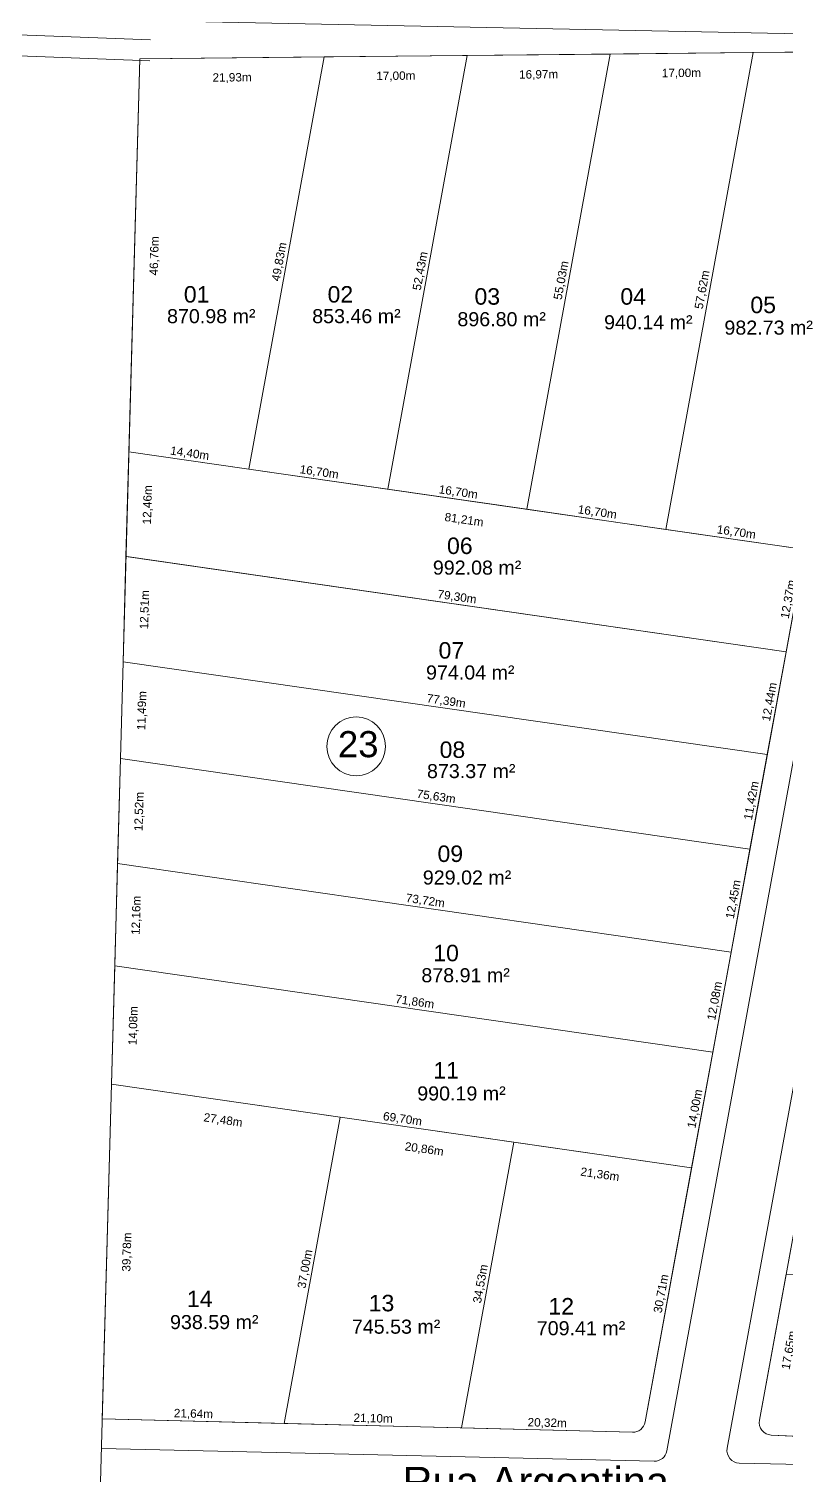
# Model space of a CAD drawing. Header units: metres. Extents: x 3808 to 8215, y 2374 to 6187.
# Drawn here: x 4411.7 to 4501.8, y 4809 to 4981 of the extents above; entities that cross this region are included whole.
import ezdxf
from ezdxf.enums import TextEntityAlignment as Align

# ---------------------------------------------------------------- set-up
doc = ezdxf.new("R2010")
doc.units = ezdxf.units.M
doc.linetypes.add('CONTINUO', pattern=[0])
for name, color, linetype in [('Areas Lotes', 1, 'Continuous'), ('Calçada', 8, 'Continuous'), ('COTAS', 7, 'Continuous'), ('Lote', 7, 'Continuous'), ('Nome das Ruas', 7, 'Continuous'), ('Nº. quadra', 7, 'Continuous'), ('PDF_EIXO_LOTES', 7, 'Continuous'), ('q', 9, 'CONTINUO'), ('quadras', 7, 'Continuous')]:
    doc.layers.add(name, color=color, linetype=linetype)
doc.layers.add('PDF_MEIO_FIO', color=7, linetype='Continuous', true_color=0xdd6e00)
doc.styles.add('Arial', font='arial.ttf')
doc.dimstyles.new('Copy(2) of ISO-25', dxfattribs={"dimtxt": 1, "dimasz": 2.5, "dimexe": 1.25, "dimexo": 0.625, "dimgap": 0.2, "dimtad": 1, "dimtoh": 1, "dimlfac": 1, "dimzin": 1, "dimtxsty": 'Arial', "dimblk": 'NONE', "dimcen": 0, "dimse1": 1, "dimse2": 1, "dimsd1": 1, "dimsd2": 1, "dimclrt": 256, "dimaunit": 1, "dimadec": 3, "dimazin": 0, "dimtfac": 1, "dimtmove": 0, "dimatfit": 3, "dimldrblk": 'NONE', "dimfxl": 1, "dimtolj": 1, "dimtzin": 0, "dimarcsym": 0})

# ---------------------------------------------------------------- blocks, each defined once
blk = doc.blocks.new('*D4046')
at = {"layer": 'Defpoints', "color": 0, "linetype": 'Continuous', "transparency": 16777216}
for p in [(4500, 4813.76), (4517.29, 4812.94), (4517.29, 4812.94)]:
    blk.add_point(p, dxfattribs=at)
at = {"layer": 'COTAS', "linetype": 'Continuous', "lineweight": 5, "transparency": 16777216, "insert": (4508.68, 4814.15), "char_height": 1, "attachment_point": 5, "rotation": 357.28, "style": 'Arial'}
blk.add_mtext('\\A1;17,30m', dxfattribs=at)
blk = doc.blocks.new('_None')
blk = doc.blocks.new('*D4076')
at = {"layer": 'Defpoints', "color": 0, "linetype": 'Continuous', "transparency": 16777216}
for p in [(4501.78, 4832.89), (4498.6, 4815.53), (4501.4, 4815.02)]:
    blk.add_point(p, dxfattribs=at)
at = {"layer": 'COTAS', "linetype": 'Continuous', "lineweight": 5, "transparency": 16777216, "insert": (4502.2, 4823.84), "char_height": 1, "attachment_point": 5, "rotation": 79.6319, "style": 'Arial'}
blk.add_mtext('\\A1;17,65m', dxfattribs=at)
blk = doc.blocks.new('*D4670')
at = {"layer": 'Defpoints', "color": 0, "linetype": 'Continuous', "transparency": 16777216}
for p in [(4463.19, 4814.61), (4463.19, 4814.61), (4483.5, 4814.09)]:
    blk.add_point(p, dxfattribs=at)
at = {"layer": 'COTAS', "linetype": 'Continuous', "lineweight": 5, "transparency": 16777216, "insert": (4473.37, 4815.15), "char_height": 1, "attachment_point": 5, "rotation": 358.5263, "style": 'Arial'}
blk.add_mtext('\\A1;20,32m', dxfattribs=at)
blk = doc.blocks.new('*D4671')
at = {"layer": 'Defpoints', "color": 0, "linetype": 'Continuous', "transparency": 16777216}
for p in [(4442.1, 4815.15), (4442.1, 4815.15), (4463.19, 4814.61)]:
    blk.add_point(p, dxfattribs=at)
at = {"layer": 'COTAS', "linetype": 'Continuous', "lineweight": 5, "transparency": 16777216, "insert": (4452.67, 4815.68), "char_height": 1, "attachment_point": 5, "rotation": 358.5263, "style": 'Arial'}
blk.add_mtext('\\A1;21,10m', dxfattribs=at)
blk = doc.blocks.new('*D4672')
at = {"layer": 'Defpoints', "color": 0, "linetype": 'Continuous', "transparency": 16777216}
for p in [(4420.46, 4815.71), (4442.1, 4815.15), (4442.1, 4815.15)]:
    blk.add_point(p, dxfattribs=at)
at = {"layer": 'COTAS', "linetype": 'Continuous', "lineweight": 5, "transparency": 16777216, "insert": (4431.3, 4816.23), "char_height": 1, "attachment_point": 5, "rotation": 358.5263, "style": 'Arial'}
blk.add_mtext('\\A1;21,64m', dxfattribs=at)
blk = doc.blocks.new('*D4673')
at = {"layer": 'Defpoints', "color": 0, "linetype": 'Continuous', "transparency": 16777216}
for p in [(4448.76, 4851.55), (4442.1, 4815.15), (4442.1, 4815.15)]:
    blk.add_point(p, dxfattribs=at)
at = {"layer": 'COTAS', "linetype": 'Continuous', "lineweight": 5, "transparency": 16777216, "insert": (4444.64, 4833.5), "char_height": 1, "attachment_point": 5, "rotation": 79.6303, "style": 'Arial'}
blk.add_mtext('\\A1;37,00m', dxfattribs=at)
blk = doc.blocks.new('*D4674')
at = {"layer": 'Defpoints', "color": 0, "linetype": 'Continuous', "transparency": 16777216}
for p in [(4469.41, 4848.57), (4463.19, 4814.61), (4463.19, 4814.61)]:
    blk.add_point(p, dxfattribs=at)
at = {"layer": 'COTAS', "linetype": 'Continuous', "lineweight": 5, "transparency": 16777216, "insert": (4465.51, 4831.74), "char_height": 1, "attachment_point": 5, "rotation": 79.6303, "style": 'Arial'}
blk.add_mtext('\\A1;34,53m', dxfattribs=at)
blk = doc.blocks.new('*D4675')
at = {"layer": 'Defpoints', "color": 0, "linetype": 'Continuous', "transparency": 16777216}
for p in [(4490.54, 4845.52), (4490.54, 4845.52), (4485.02, 4815.32)]:
    blk.add_point(p, dxfattribs=at)
at = {"layer": 'COTAS', "linetype": 'Continuous', "lineweight": 5, "transparency": 16777216, "insert": (4486.99, 4830.56), "char_height": 1, "attachment_point": 5, "rotation": 79.6303, "style": 'Arial'}
blk.add_mtext('\\A1;30,71m', dxfattribs=at)
blk = doc.blocks.new('*D4676')
at = {"layer": 'Defpoints', "color": 0, "linetype": 'Continuous', "transparency": 16777216}
for p in [(4493.06, 4859.3), (4493.06, 4859.3), (4490.54, 4845.52)]:
    blk.add_point(p, dxfattribs=at)
at = {"layer": 'COTAS', "linetype": 'Continuous', "lineweight": 5, "transparency": 16777216, "insert": (4491.01, 4852.55), "char_height": 1, "attachment_point": 5, "rotation": 79.6303, "style": 'Arial'}
blk.add_mtext('\\A1;14,00m', dxfattribs=at)
blk = doc.blocks.new('*D4677')
at = {"layer": 'Defpoints', "color": 0, "linetype": 'Continuous', "transparency": 16777216}
for p in [(4495.24, 4871.18), (4495.24, 4871.18), (4493.06, 4859.3)]:
    blk.add_point(p, dxfattribs=at)
at = {"layer": 'COTAS', "linetype": 'Continuous', "lineweight": 5, "transparency": 16777216, "insert": (4493.36, 4865.38), "char_height": 1, "attachment_point": 5, "rotation": 79.6303, "style": 'Arial'}
blk.add_mtext('\\A1;12,08m', dxfattribs=at)
blk = doc.blocks.new('*D4678')
at = {"layer": 'Defpoints', "color": 0, "linetype": 'Continuous', "transparency": 16777216}
for p in [(4497.48, 4883.43), (4497.48, 4883.43), (4495.24, 4871.18)]:
    blk.add_point(p, dxfattribs=at)
at = {"layer": 'COTAS', "linetype": 'Continuous', "lineweight": 5, "transparency": 16777216, "insert": (4495.57, 4877.45), "char_height": 1, "attachment_point": 5, "rotation": 79.6303, "style": 'Arial'}
blk.add_mtext('\\A1;12,45m', dxfattribs=at)
blk = doc.blocks.new('*D4679')
at = {"layer": 'Defpoints', "color": 0, "linetype": 'Continuous', "transparency": 16777216}
for p in [(4499.53, 4894.67), (4499.53, 4894.67), (4497.48, 4883.43)]:
    blk.add_point(p, dxfattribs=at)
at = {"layer": 'COTAS', "linetype": 'Continuous', "lineweight": 5, "transparency": 16777216, "insert": (4497.72, 4889.19), "char_height": 1, "attachment_point": 5, "rotation": 79.6303, "style": 'Arial'}
blk.add_mtext('\\A1;11,42m', dxfattribs=at)
blk = doc.blocks.new('*D4680')
at = {"layer": 'Defpoints', "color": 0, "linetype": 'Continuous', "transparency": 16777216}
for p in [(4501.77, 4906.9), (4501.77, 4906.9), (4499.53, 4894.67)]:
    blk.add_point(p, dxfattribs=at)
at = {"layer": 'COTAS', "linetype": 'Continuous', "lineweight": 5, "transparency": 16777216, "insert": (4499.87, 4900.93), "char_height": 1, "attachment_point": 5, "rotation": 79.6303, "style": 'Arial'}
blk.add_mtext('\\A1;12,44m', dxfattribs=at)
blk = doc.blocks.new('*D4681')
at = {"layer": 'Defpoints', "color": 0, "linetype": 'Continuous', "transparency": 16777216}
for p in [(4504, 4919.07), (4504, 4919.07), (4501.77, 4906.9)]:
    blk.add_point(p, dxfattribs=at)
at = {"layer": 'COTAS', "linetype": 'Continuous', "lineweight": 5, "transparency": 16777216, "insert": (4502.1, 4913.13), "char_height": 1, "attachment_point": 5, "rotation": 79.6303, "style": 'Arial'}
blk.add_mtext('\\A1;12,37m', dxfattribs=at)
blk = doc.blocks.new('*D4683')
at = {"layer": 'Defpoints', "color": 0, "linetype": 'Continuous', "transparency": 16777216}
for p in [(4421.56, 4855.47), (4424.81, 4855.38), (4420.46, 4815.71)]:
    blk.add_point(p, dxfattribs=at)
at = {"layer": 'COTAS', "linetype": 'Continuous', "lineweight": 5, "transparency": 16777216, "insert": (4423.46, 4835.52), "char_height": 1, "attachment_point": 5, "rotation": 88.4238, "style": 'Arial'}
blk.add_mtext('\\A1;39,78m', dxfattribs=at)
blk = doc.blocks.new('*D4684')
at = {"layer": 'Defpoints', "color": 0, "linetype": 'Continuous', "transparency": 16777216}
for p in [(4421.94, 4869.55), (4425.2, 4869.46), (4421.56, 4855.47)]:
    blk.add_point(p, dxfattribs=at)
at = {"layer": 'COTAS', "linetype": 'Continuous', "lineweight": 5, "transparency": 16777216, "insert": (4424.21, 4862.44), "char_height": 1, "attachment_point": 5, "rotation": 88.4238, "style": 'Arial'}
blk.add_mtext('\\A1;14,08m', dxfattribs=at)
blk = doc.blocks.new('*D4685')
at = {"layer": 'Defpoints', "color": 0, "linetype": 'Continuous', "transparency": 16777216}
for p in [(4422.28, 4881.7), (4425.53, 4881.61), (4421.94, 4869.55)]:
    blk.add_point(p, dxfattribs=at)
at = {"layer": 'COTAS', "linetype": 'Continuous', "lineweight": 5, "transparency": 16777216, "insert": (4424.57, 4875.56), "char_height": 1, "attachment_point": 5, "rotation": 88.4238, "style": 'Arial'}
blk.add_mtext('\\A1;12,16m', dxfattribs=at)
blk = doc.blocks.new('*D4686')
at = {"layer": 'Defpoints', "color": 0, "linetype": 'Continuous', "transparency": 16777216}
for p in [(4422.62, 4894.22), (4425.88, 4894.13), (4422.28, 4881.7)]:
    blk.add_point(p, dxfattribs=at)
at = {"layer": 'COTAS', "linetype": 'Continuous', "lineweight": 5, "transparency": 16777216, "insert": (4424.91, 4887.9), "char_height": 1, "attachment_point": 5, "rotation": 88.4238, "style": 'Arial'}
blk.add_mtext('\\A1;12,52m', dxfattribs=at)
blk = doc.blocks.new('*D4687')
at = {"layer": 'Defpoints', "color": 0, "linetype": 'Continuous', "transparency": 16777216}
for p in [(4422.94, 4905.71), (4426.2, 4905.62), (4422.62, 4894.22)]:
    blk.add_point(p, dxfattribs=at)
at = {"layer": 'COTAS', "linetype": 'Continuous', "lineweight": 5, "transparency": 16777216, "insert": (4425.24, 4899.9), "char_height": 1, "attachment_point": 5, "rotation": 88.4238, "style": 'Arial'}
blk.add_mtext('\\A1;11,49m', dxfattribs=at)
blk = doc.blocks.new('*D4688')
at = {"layer": 'Defpoints', "color": 0, "linetype": 'Continuous', "transparency": 16777216}
for p in [(4423.37, 4918.21), (4426.54, 4918.12), (4422.94, 4905.71)]:
    blk.add_point(p, dxfattribs=at)
at = {"layer": 'COTAS', "linetype": 'Continuous', "lineweight": 5, "transparency": 16777216, "insert": (4425.57, 4911.89), "char_height": 1, "attachment_point": 5, "rotation": 88.4238, "style": 'Arial'}
blk.add_mtext('\\A1;12,51m', dxfattribs=at)
blk = doc.blocks.new('*D4689')
at = {"layer": 'Defpoints', "color": 0, "linetype": 'Continuous', "transparency": 16777216}
for p in [(4423.62, 4930.66), (4426.88, 4930.57), (4423.37, 4918.21)]:
    blk.add_point(p, dxfattribs=at)
at = {"layer": 'COTAS', "linetype": 'Continuous', "lineweight": 5, "transparency": 16777216, "insert": (4425.91, 4924.37), "char_height": 1, "attachment_point": 5, "rotation": 88.4238, "style": 'Arial'}
blk.add_mtext('\\A1;12,46m', dxfattribs=at)
blk = doc.blocks.new('*D4690')
at = {"layer": 'Defpoints', "color": 0, "linetype": 'Continuous', "transparency": 16777216}
for p in [(4424.91, 4977.41), (4428.17, 4977.32), (4423.62, 4930.66)]:
    blk.add_point(p, dxfattribs=at)
at = {"layer": 'COTAS', "linetype": 'Continuous', "lineweight": 5, "transparency": 16777216, "insert": (4426.72, 4953.97), "char_height": 1, "attachment_point": 5, "rotation": 88.4238, "style": 'Arial'}
blk.add_mtext('\\A1;46,76m', dxfattribs=at)
blk = doc.blocks.new('*D4691')
at = {"layer": 'Defpoints', "color": 0, "linetype": 'Continuous', "transparency": 16777216}
for p in [(4423.62, 4930.66), (4437.87, 4928.61), (4437.87, 4928.61)]:
    blk.add_point(p, dxfattribs=at)
at = {"layer": 'COTAS', "linetype": 'Continuous', "lineweight": 5, "transparency": 16777216, "insert": (4430.86, 4930.43), "char_height": 1, "attachment_point": 5, "rotation": 351.7939, "style": 'Arial'}
blk.add_mtext('\\A1;14,40m', dxfattribs=at)
blk = doc.blocks.new('*D4692')
at = {"layer": 'Defpoints', "color": 0, "linetype": 'Continuous', "transparency": 16777216}
for p in [(4437.87, 4928.61), (4454.41, 4926.22), (4454.41, 4926.22)]:
    blk.add_point(p, dxfattribs=at)
at = {"layer": 'COTAS', "linetype": 'Continuous', "lineweight": 5, "transparency": 16777216, "insert": (4446.25, 4928.21), "char_height": 1, "attachment_point": 5, "rotation": 351.7939, "style": 'Arial'}
blk.add_mtext('\\A1;16,70m', dxfattribs=at)
blk = doc.blocks.new('*D4693')
at = {"layer": 'Defpoints', "color": 0, "linetype": 'Continuous', "transparency": 16777216}
for p in [(4454.41, 4926.22), (4470.94, 4923.84), (4470.94, 4923.84)]:
    blk.add_point(p, dxfattribs=at)
at = {"layer": 'COTAS', "linetype": 'Continuous', "lineweight": 5, "transparency": 16777216, "insert": (4462.79, 4925.82), "char_height": 1, "attachment_point": 5, "rotation": 351.7939, "style": 'Arial'}
blk.add_mtext('\\A1;16,70m', dxfattribs=at)
blk = doc.blocks.new('*D4694')
at = {"layer": 'Defpoints', "color": 0, "linetype": 'Continuous', "transparency": 16777216}
for p in [(4470.94, 4923.84), (4487.47, 4921.46), (4487.47, 4921.46)]:
    blk.add_point(p, dxfattribs=at)
at = {"layer": 'COTAS', "linetype": 'Continuous', "lineweight": 5, "transparency": 16777216, "insert": (4479.32, 4923.44), "char_height": 1, "attachment_point": 5, "rotation": 351.7939, "style": 'Arial'}
blk.add_mtext('\\A1;16,70m', dxfattribs=at)
blk = doc.blocks.new('*D4695')
at = {"layer": 'Defpoints', "color": 0, "linetype": 'Continuous', "transparency": 16777216}
for p in [(4487.47, 4921.46), (4504, 4919.07), (4504, 4919.07)]:
    blk.add_point(p, dxfattribs=at)
at = {"layer": 'COTAS', "linetype": 'Continuous', "lineweight": 5, "transparency": 16777216, "insert": (4495.85, 4921.06), "char_height": 1, "attachment_point": 5, "rotation": 351.7939, "style": 'Arial'}
blk.add_mtext('\\A1;16,70m', dxfattribs=at)
blk = doc.blocks.new('*D4696')
at = {"layer": 'Defpoints', "color": 0, "linetype": 'Continuous', "transparency": 16777216}
for p in [(4497.84, 4978.14), (4497.84, 4978.14), (4487.47, 4921.46)]:
    blk.add_point(p, dxfattribs=at)
at = {"layer": 'COTAS', "linetype": 'Continuous', "lineweight": 5, "transparency": 16777216, "insert": (4491.87, 4949.94), "char_height": 1, "attachment_point": 5, "rotation": 79.6303, "style": 'Arial'}
blk.add_mtext('\\A1;57,62m', dxfattribs=at)
blk = doc.blocks.new('*D4697')
at = {"layer": 'Defpoints', "color": 0, "linetype": 'Continuous', "transparency": 16777216}
for p in [(4480.84, 4977.97), (4480.84, 4977.97), (4470.94, 4923.84)]:
    blk.add_point(p, dxfattribs=at)
at = {"layer": 'COTAS', "linetype": 'Continuous', "lineweight": 5, "transparency": 16777216, "insert": (4475.1, 4951.05), "char_height": 1, "attachment_point": 5, "rotation": 79.6303, "style": 'Arial'}
blk.add_mtext('\\A1;55,03m', dxfattribs=at)
blk = doc.blocks.new('*D4698')
at = {"layer": 'Defpoints', "color": 0, "linetype": 'Continuous', "transparency": 16777216}
for p in [(4463.84, 4977.8), (4463.84, 4977.8), (4454.41, 4926.22)]:
    blk.add_point(p, dxfattribs=at)
at = {"layer": 'COTAS', "linetype": 'Continuous', "lineweight": 5, "transparency": 16777216, "insert": (4458.34, 4952.16), "char_height": 1, "attachment_point": 5, "rotation": 79.6303, "style": 'Arial'}
blk.add_mtext('\\A1;52,43m', dxfattribs=at)
blk = doc.blocks.new('*D4699')
at = {"layer": 'Defpoints', "color": 0, "linetype": 'Continuous', "transparency": 16777216}
for p in [(4446.84, 4977.63), (4446.84, 4977.63), (4437.87, 4928.61)]:
    blk.add_point(p, dxfattribs=at)
at = {"layer": 'COTAS', "linetype": 'Continuous', "lineweight": 5, "transparency": 16777216, "insert": (4441.57, 4953.26), "char_height": 1, "attachment_point": 5, "rotation": 79.6303, "style": 'Arial'}
blk.add_mtext('\\A1;49,83m', dxfattribs=at)
blk = doc.blocks.new('*D4700')
at = {"layer": 'Defpoints', "color": 0, "linetype": 'Continuous', "transparency": 16777216}
for p in [(4424.91, 4977.41), (4446.84, 4977.63), (4446.88, 4974.41)]:
    blk.add_point(p, dxfattribs=at)
at = {"layer": 'COTAS', "linetype": 'Continuous', "lineweight": 5, "transparency": 16777216, "insert": (4435.9, 4975.11), "char_height": 1, "attachment_point": 5, "rotation": 0.5732, "style": 'Arial'}
blk.add_mtext('\\A1;21,93m', dxfattribs=at)
blk = doc.blocks.new('*D4701')
at = {"layer": 'Defpoints', "color": 0, "linetype": 'Continuous', "transparency": 16777216}
for p in [(4446.84, 4977.63), (4463.84, 4977.8), (4463.88, 4974.58)]:
    blk.add_point(p, dxfattribs=at)
at = {"layer": 'COTAS', "linetype": 'Continuous', "lineweight": 5, "transparency": 16777216, "insert": (4455.37, 4975.3), "char_height": 1, "attachment_point": 5, "rotation": 0.5732, "style": 'Arial'}
blk.add_mtext('\\A1;17,00m', dxfattribs=at)
blk = doc.blocks.new('*D4702')
at = {"layer": 'Defpoints', "color": 0, "linetype": 'Continuous', "transparency": 16777216}
for p in [(4463.84, 4977.8), (4480.81, 4977.8), (4480.84, 4974.75)]:
    blk.add_point(p, dxfattribs=at)
at = {"layer": 'COTAS', "linetype": 'Continuous', "lineweight": 5, "transparency": 16777216, "insert": (4472.35, 4975.47), "char_height": 1, "attachment_point": 5, "rotation": 0.5732, "style": 'Arial'}
blk.add_mtext('\\A1;16,97m', dxfattribs=at)
blk = doc.blocks.new('*D4703')
at = {"layer": 'Defpoints', "color": 0, "linetype": 'Continuous', "transparency": 16777216}
for p in [(4480.81, 4977.8), (4497.81, 4977.97), (4497.84, 4974.92)]:
    blk.add_point(p, dxfattribs=at)
at = {"layer": 'COTAS', "linetype": 'Continuous', "lineweight": 5, "transparency": 16777216, "insert": (4489.33, 4975.64), "char_height": 1, "attachment_point": 5, "rotation": 0.5732, "style": 'Arial'}
blk.add_mtext('\\A1;17,00m', dxfattribs=at)
blk = doc.blocks.new('*D4704')
at = {"layer": 'Defpoints', "color": 0, "linetype": 'Continuous', "transparency": 16777216}
for p in [(4513.02, 4978.29), (4497.81, 4977.97), (4513.06, 4975.08)]:
    blk.add_point(p, dxfattribs=at)
at = {"layer": 'COTAS', "linetype": 'Continuous', "lineweight": 5, "transparency": 16777216, "insert": (4505.44, 4975.8), "char_height": 1, "attachment_point": 5, "rotation": 0.5732, "style": 'Arial'}
blk.add_mtext('\\A1;15,22m', dxfattribs=at)
blk = doc.blocks.new('*D4705')
at = {"layer": 'Defpoints', "color": 0, "linetype": 'Continuous', "transparency": 16777216}
for p in [(4421.56, 4855.47), (4421.56, 4855.47), (4490.54, 4845.52)]:
    blk.add_point(p, dxfattribs=at)
at = {"layer": 'COTAS', "linetype": 'Continuous', "lineweight": 5, "transparency": 16777216, "insert": (4456.16, 4851.29), "char_height": 1, "attachment_point": 5, "rotation": 351.7939, "style": 'Arial'}
blk.add_mtext('\\A1;69,70m', dxfattribs=at)
blk = doc.blocks.new('*D4706')
at = {"layer": 'Defpoints', "color": 0, "linetype": 'Continuous', "transparency": 16777216}
for p in [(4421.94, 4869.55), (4421.94, 4869.55), (4493.06, 4859.3)]:
    blk.add_point(p, dxfattribs=at)
at = {"layer": 'COTAS', "linetype": 'Continuous', "lineweight": 5, "transparency": 16777216, "insert": (4457.62, 4865.22), "char_height": 1, "attachment_point": 5, "rotation": 351.7939, "style": 'Arial'}
blk.add_mtext('\\A1;71,86m', dxfattribs=at)
blk = doc.blocks.new('*D4707')
at = {"layer": 'Defpoints', "color": 0, "linetype": 'Continuous', "transparency": 16777216}
for p in [(4422.28, 4881.7), (4422.28, 4881.7), (4495.24, 4871.18)]:
    blk.add_point(p, dxfattribs=at)
at = {"layer": 'COTAS', "linetype": 'Continuous', "lineweight": 5, "transparency": 16777216, "insert": (4458.87, 4877.24), "char_height": 1, "attachment_point": 5, "rotation": 351.7939, "style": 'Arial'}
blk.add_mtext('\\A1;73,72m', dxfattribs=at)
blk = doc.blocks.new('*D4708')
at = {"layer": 'Defpoints', "color": 0, "linetype": 'Continuous', "transparency": 16777216}
for p in [(4422.62, 4894.22), (4422.62, 4894.22), (4497.48, 4883.43)]:
    blk.add_point(p, dxfattribs=at)
at = {"layer": 'COTAS', "linetype": 'Continuous', "lineweight": 5, "transparency": 16777216, "insert": (4460.16, 4889.62), "char_height": 1, "attachment_point": 5, "rotation": 351.7939, "style": 'Arial'}
blk.add_mtext('\\A1;75,63m', dxfattribs=at)
blk = doc.blocks.new('*D4709')
at = {"layer": 'Defpoints', "color": 0, "linetype": 'Continuous', "transparency": 16777216}
for p in [(4422.94, 4905.71), (4422.94, 4905.71), (4499.53, 4894.67)]:
    blk.add_point(p, dxfattribs=at)
at = {"layer": 'COTAS', "linetype": 'Continuous', "lineweight": 5, "transparency": 16777216, "insert": (4461.35, 4900.98), "char_height": 1, "attachment_point": 5, "rotation": 351.7939, "style": 'Arial'}
blk.add_mtext('\\A1;77,39m', dxfattribs=at)
blk = doc.blocks.new('*D4710')
at = {"layer": 'Defpoints', "color": 0, "linetype": 'Continuous', "transparency": 16777216}
for p in [(4423.28, 4918.22), (4423.28, 4918.22), (4501.77, 4906.9)]:
    blk.add_point(p, dxfattribs=at)
at = {"layer": 'COTAS', "linetype": 'Continuous', "lineweight": 5, "transparency": 16777216, "insert": (4462.64, 4913.36), "char_height": 1, "attachment_point": 5, "rotation": 351.7939, "style": 'Arial'}
blk.add_mtext('\\A1;79,30m', dxfattribs=at)
blk = doc.blocks.new('*D1071')
at = {"layer": 'Defpoints', "color": 0, "linetype": 'Continuous', "transparency": 16777216}
for p in [(4423.62, 4930.66), (4504, 4919.07), (4503.55, 4915.94)]:
    blk.add_point(p, dxfattribs=at)
at = {"layer": 'COTAS', "linetype": 'Continuous', "lineweight": 5, "transparency": 16777216, "insert": (4463.48, 4922.53), "char_height": 1, "attachment_point": 5, "rotation": 351.7939, "style": 'Arial'}
blk.add_mtext('\\A1;81,21m', dxfattribs=at)
blk = doc.blocks.new('*D1072')
at = {"layer": 'Defpoints', "color": 0, "linetype": 'Continuous', "transparency": 16777216}
for p in [(4421.56, 4855.47), (4448.76, 4851.55), (4448.3, 4848.4)]:
    blk.add_point(p, dxfattribs=at)
at = {"layer": 'COTAS', "linetype": 'Continuous', "lineweight": 5, "transparency": 16777216, "insert": (4434.82, 4851.15), "char_height": 1, "attachment_point": 5, "rotation": 351.7939, "style": 'Arial'}
blk.add_mtext('\\A1;27,48m', dxfattribs=at)
blk = doc.blocks.new('*D1073')
at = {"layer": 'Defpoints', "color": 0, "linetype": 'Continuous', "transparency": 16777216}
for p in [(4448.76, 4851.55), (4469.41, 4848.57), (4468.95, 4845.42)]:
    blk.add_point(p, dxfattribs=at)
at = {"layer": 'COTAS', "linetype": 'Continuous', "lineweight": 5, "transparency": 16777216, "insert": (4458.74, 4847.7), "char_height": 1, "attachment_point": 5, "rotation": 351.7939, "style": 'Arial'}
blk.add_mtext('\\A1;20,86m', dxfattribs=at)
blk = doc.blocks.new('*D1074')
at = {"layer": 'Defpoints', "color": 0, "linetype": 'Continuous', "transparency": 16777216}
for p in [(4469.41, 4848.57), (4490.54, 4845.52), (4490.09, 4842.37)]:
    blk.add_point(p, dxfattribs=at)
at = {"layer": 'COTAS', "linetype": 'Continuous', "lineweight": 5, "transparency": 16777216, "insert": (4479.63, 4844.69), "char_height": 1, "attachment_point": 5, "rotation": 351.7939, "style": 'Arial'}
blk.add_mtext('\\A1;21,36m', dxfattribs=at)

msp = doc.modelspace()

# ---------------------------------------------------------------- linework, layer by layer
at = {"layer": 'Calçada', "linetype": 'Continuous', "lineweight": 5}
for p, q in [((4424.911, 4981.95), (4516.613, 4980.106)), ((4518.058, 4978.336), (4487.602, 4811.885)), ((4525.236, 4978.672), (4494.774, 4812.19)), ((4486.092, 4810.655), (4420.364, 4812.183)), ((4556.429, 4809.02), (4496.215, 4810.42))]:
    msp.add_line(p, q, dxfattribs=at)
for centre, start, end in [((4486.127, 4812.155), 268.66834, 349.63111), ((4496.249, 4811.92), 169.63111, 268.66834)]:
    msp.add_arc(centre, 1.5, start, end, dxfattribs=at)
at = {"layer": 'Lote', "lineweight": 5}
for p, q in [((4487.469, 4921.455), (4497.842, 4978.139)), ((4437.874, 4928.608), (4446.844, 4977.629)), ((4454.406, 4926.224), (4463.843, 4977.799)), ((4470.937, 4923.839), (4480.842, 4977.969)), ((4423.625, 4930.662), (4504.001, 4919.071)), ((4423.374, 4918.209), (4501.774, 4906.903)), ((4422.938, 4905.711), (4499.535, 4894.665)), ((4422.622, 4894.224), (4497.479, 4883.428)), ((4422.277, 4881.703), (4495.238, 4871.182)), ((4421.943, 4869.551), (4493.063, 4859.295)), ((4421.556, 4855.472), (4490.543, 4845.524)), ((4442.098, 4815.153), (4448.758, 4851.55)), ((4463.191, 4814.61), (4469.406, 4848.572))]:
    msp.add_line(p, q, dxfattribs=at)
at = {"layer": 'Lote', "linetype": 'Continuous', "lineweight": 5, "flags": 128}
for points in [[(4497.842, 4978.139), (4480.842, 4977.969), (4470.937, 4923.839), (4487.469, 4921.455)], [(4446.844, 4977.629), (4424.911, 4977.409), (4423.625, 4930.662), (4437.874, 4928.608)], [(4463.843, 4977.799), (4446.844, 4977.629), (4437.874, 4928.608), (4454.406, 4926.224)], [(4480.842, 4977.969), (4463.843, 4977.799), (4454.406, 4926.224), (4470.937, 4923.839)], [(4501.774, 4906.903), (4504.001, 4919.071), (4487.469, 4921.455), (4470.937, 4923.839), (4454.406, 4926.224), (4437.874, 4928.608), (4423.625, 4930.662), (4423.282, 4918.223)], [(4423.282, 4918.223), (4422.938, 4905.711), (4499.535, 4894.665), (4501.774, 4906.903)], [(4497.479, 4883.428), (4499.535, 4894.665), (4422.938, 4905.711), (4422.622, 4894.224)], [(4495.238, 4871.182), (4497.479, 4883.428), (4422.622, 4894.224), (4422.277, 4881.703)], [(4493.063, 4859.295), (4495.238, 4871.182), (4422.277, 4881.703), (4421.943, 4869.551)], [(4421.943, 4869.551), (4421.556, 4855.472), (4490.543, 4845.524), (4493.063, 4859.295)], [(4420.461, 4815.709), (4442.098, 4815.153), (4448.758, 4851.55), (4421.556, 4855.472)], [(4442.098, 4815.153), (4463.191, 4814.61), (4469.406, 4848.572), (4448.758, 4851.55)]]:
    msp.add_lwpolyline(points, close=True, dxfattribs=at)
for points in [[(4514.513, 4976.521, 0.4713263), (4513.023, 4978.291), (4497.842, 4978.139), (4487.469, 4921.455), (4504.001, 4919.071)], [(4463.191, 4814.61), (4483.501, 4814.088, 0.3694349), (4485.015, 4815.317), (4490.543, 4845.524), (4469.406, 4848.572)], [(4519.591, 4832.862), (4501.776, 4832.89), (4498.6, 4815.529, 0.4538731), (4500.004, 4813.76), (4517.287, 4812.939)]]:
    msp.add_lwpolyline(points, format="xyb", close=True, dxfattribs=at)
at = {"layer": 'Nº. quadra', "lineweight": 5}
msp.add_circle((4450.656, 4895.654), 3.496, dxfattribs=at)
at = {"layer": 'PDF_EIXO_LOTES', "lineweight": 5}
msp.add_lwpolyline([(4300.455, 4981.95), (4426.109, 4977.178)], dxfattribs=at)
at = {"layer": 'PDF_MEIO_FIO', "lineweight": 5}
msp.add_lwpolyline([(4300.561, 4984.442), (4426.215, 4979.67)], dxfattribs=at)
at = {"layer": 'q', "lineweight": 5}
msp.add_line((4414.963, 4615.89), (4424.911, 4977.409), dxfattribs=at)
at = {"layer": 'quadras', "lineweight": 5}
for p, q in [((4513.023, 4978.291), (4424.911, 4977.409)), ((4485.015, 4815.317), (4514.513, 4976.521)), ((4528.128, 4976.92), (4498.6, 4815.529)), ((4483.501, 4814.088), (4420.461, 4815.709)), ((4500.004, 4813.76), (4553.604, 4811.214))]:
    msp.add_line(p, q, dxfattribs=at)
at = {"layer": 'quadras', "linetype": 'Continuous', "lineweight": 5, "flags": 128}
msp.add_lwpolyline([(4557.531, 4975.994, 0.411416), (4556.067, 4977.515), (4529.639, 4978.149, 0.3689515), (4528.128, 4976.92), (4498.6, 4815.529, 0.4538731), (4500.004, 4813.76), (4553.604, 4811.214, 0.4239252), (4555.175, 4812.691)], format="xyb", close=True, dxfattribs=at)
at = {"layer": 'quadras', "lineweight": 5}
for centre, start, end in [((4483.54, 4815.587), 268.52633, 349.63028), ((4500.075, 4815.259), 169.63194, 267.28002)]:
    msp.add_arc(centre, 1.5, start, end, dxfattribs=at)

# ---------------------------------------------------------------- texts
at = {"layer": 'Areas Lotes', "linetype": 'Continuous', "lineweight": 5, "style": 'Arial'}
for s, p in [('870.98 m²', (4428.165, 4945.969)), ('853.46 m²', (4445.428, 4945.969)), ('896.80 m²', (4462.691, 4945.605)), ('940.14 m²', (4480.136, 4945.242)), ('982.73 m²', (4494.443, 4944.604)), ('992.08 m²', (4459.774, 4916.069)), ('974.04 m²', (4458.961, 4903.6)), ('873.37 m²', (4459.076, 4891.874)), ('929.02 m²', (4458.582, 4879.223)), ('878.91 m²', (4458.406, 4867.599)), ('990.19 m²', (4457.917, 4853.546)), ('938.59 m²', (4428.519, 4826.359)), ('745.53 m²', (4450.143, 4825.814)), ('709.41 m²', (4472.13, 4825.632))]:
    msp.add_text(s, height=1.6726, dxfattribs=at).set_placement(p)
at = {"layer": 'COTAS', "linetype": 'Continuous', "lineweight": 5, "style": 'Arial'}
for s, p in [('01', (4431.684, 4948.417)), ('02', (4448.777, 4948.417)), ('03', (4466.247, 4948.166)), ('04', (4483.591, 4948.166)), ('05', (4499.05, 4947.161)), ('06', (4462.979, 4918.52)), ('07', (4461.973, 4906.083)), ('08', (4462.099, 4894.275)), ('09', (4461.85, 4881.904)), ('10', (4461.347, 4870.096)), ('11', (4461.347, 4856.152)), ('14', (4432.053, 4828.976)), ('13', (4453.67, 4828.474)), ('12', (4475.036, 4828.097))]:
    msp.add_text(s, height=1.96, dxfattribs=at).set_placement(p, align=Align.CENTER)
at = {"layer": 'Nome das Ruas', "lineweight": 5, "style": 'Arial'}
msp.add_text('Rua Argentina', height=3.55, dxfattribs=at).set_placement((4456.157, 4806.434, 165.916))
at = {"layer": 'Nº. quadra', "lineweight": 5, "style": 'Arial'}
msp.add_text('23', height=3.1039, dxfattribs=at).set_placement((4448.491, 4894.359))

# ---------------------------------------------------------------- dimensions: what is measured, and where the dimension line sits
at = {"layer": 'COTAS', "linetype": 'Continuous', "lineweight": 5}
for p1, p2, distance, picture, middle in [((4487.4691, 4921.4554), (4497.8415, 4978.1388), 0, '*D4696', (4491.8675, 4949.9413)), ((4424.911, 4977.409), (4446.844, 4977.629), -3.214, '*D4700', (4435.902, 4975.106)), ((4437.874, 4928.608), (4446.844, 4977.629), 0, '*D4699', (4441.571, 4953.262)), ((4454.406, 4926.224), (4463.843, 4977.799), 0, '*D4698', (4458.337, 4952.155)), ((4470.937, 4923.839), (4480.842, 4977.969), 0, '*D4697', (4475.102, 4951.048)), ((4423.625, 4930.662), (4437.874, 4928.608), 0, '*D4691', (4430.864, 4930.428)), ((4423.625, 4930.662), (4504.001, 4919.071), -3.164, '*D1071', (4463.475, 4922.528)), ((4501.774, 4906.903), (4423.282, 4918.223), 0, '*D4710', (4462.643, 4913.356)), ((4499.535, 4894.665), (4422.938, 4905.711), 0, '*D4709', (4461.351, 4900.981)), ((4497.479, 4883.428), (4422.622, 4894.224), 0, '*D4708', (4460.165, 4889.619)), ((4495.238, 4871.182), (4422.277, 4881.703), 0, '*D4707', (4458.872, 4877.235)), ((4493.063, 4859.295), (4421.943, 4869.551), 0, '*D4706', (4457.617, 4865.216)), ((4420.461, 4815.709), (4421.556, 4855.472), -3.258, '*D4683', (4423.465, 4835.523)), ((4490.543, 4845.524), (4421.556, 4855.472), 0, '*D4705', (4456.163, 4851.291)), ((4421.556, 4855.472), (4448.758, 4851.55), -3.182, '*D1072', (4434.817, 4851.154)), ((4448.758, 4851.55), (4442.098, 4815.153), 0, '*D4673', (4444.64, 4833.495)), ((4469.406, 4848.572), (4463.191, 4814.61), 0, '*D4674', (4465.511, 4831.735)), ((4485.015, 4815.317), (4490.543, 4845.524), 0, '*D4675', (4486.991, 4830.565)), ((4420.461, 4815.709), (4442.098, 4815.153), 0, '*D4672', (4431.3, 4816.232)), ((4463.191, 4814.61), (4442.098, 4815.153), 0, '*D4671', (4452.665, 4815.682)), ((4483.501, 4814.088), (4463.191, 4814.61), 0, '*D4670', (4473.367, 4815.15)), ((4500.004, 4813.76), (4517.287, 4812.939), 0, '*D4046', (4508.683, 4814.15))]:
    dim = msp.add_aligned_dim(p1=p1, p2=p2, distance=distance, dimstyle='Copy(2) of ISO-25', override={"dimpost": 'm'}, dxfattribs=at)
    dim.commit()
    dim.dimension.update_dxf_attribs({"geometry": picture, "text_midpoint": middle})
for base, p1, p2, angle, picture, middle in [((4513.055, 4975.077), (4497.81, 4977.969), (4513.023, 4978.291), 180.57322, '*D4704', (4505.44, 4975.802)), ((4428.168, 4977.319), (4423.625, 4930.662), (4424.911, 4977.409), 268.42379, '*D4690', (4426.724, 4953.968)), ((4463.875, 4974.585), (4446.844, 4977.629), (4463.843, 4977.799), 180.57322, '*D4701', (4455.368, 4975.301)), ((4480.842, 4974.755), (4463.843, 4977.799), (4480.811, 4977.799), 180.57322, '*D4702', (4472.351, 4975.471)), ((4497.841, 4974.925), (4480.811, 4977.799), (4497.81, 4977.969), 180.57322, '*D4703', (4489.333, 4975.641)), ((4426.882, 4930.573), (4423.374, 4918.209), (4423.625, 4930.662), 268.42379, '*D4689', (4425.91, 4924.37)), ((4454.406, 4926.224), (4437.874, 4928.608), (4454.406, 4926.224), 171.79391, '*D4692', (4446.254, 4928.208)), ((4470.937, 4923.839), (4454.406, 4926.224), (4470.937, 4923.839), 171.79391, '*D4693', (4462.786, 4925.824)), ((4487.469, 4921.455), (4470.937, 4923.839), (4487.469, 4921.455), 171.79391, '*D4694', (4479.318, 4923.44)), ((4504.001, 4919.071), (4487.469, 4921.455), (4504.001, 4919.071), 171.79391, '*D4695', (4495.849, 4921.056)), ((4426.539, 4918.122), (4422.938, 4905.711), (4423.374, 4918.209), 268.42379, '*D4688', (4425.566, 4911.894)), ((4504.001, 4919.071), (4501.774, 4906.903), (4504.001, 4919.071), 259.63028, '*D4681', (4502.1, 4913.131)), ((4501.774, 4906.903), (4499.535, 4894.665), (4501.774, 4906.903), 259.63028, '*D4680', (4499.867, 4900.928)), ((4426.195, 4905.621), (4422.622, 4894.224), (4422.938, 4905.711), 268.42379, '*D4687', (4425.236, 4899.9)), ((4425.879, 4894.1339), (4422.2773, 4881.7034), (4422.6219, 4894.2235), 268.42379, '*D4686', (4424.906, 4887.8959)), ((4499.535, 4894.665), (4497.479, 4883.428), (4499.535, 4894.665), 259.63028, '*D4679', (4497.719, 4889.191)), ((4497.479, 4883.428), (4495.238, 4871.182), (4497.479, 4883.428), 259.63028, '*D4678', (4495.57, 4877.449)), ((4425.534, 4881.614), (4421.943, 4869.551), (4422.277, 4881.703), 268.42379, '*D4685', (4424.567, 4875.56)), ((4495.238, 4871.182), (4493.063, 4859.295), (4495.238, 4871.182), 259.63028, '*D4677', (4493.362, 4865.383)), ((4425.2, 4869.462), (4421.556, 4855.472), (4421.943, 4869.551), 268.42379, '*D4684', (4424.206, 4862.444)), ((4493.063, 4859.295), (4490.543, 4845.524), (4493.063, 4859.295), 259.63028, '*D4676', (4491.015, 4852.554)), ((4468.952, 4845.422), (4448.758, 4851.55), (4469.406, 4848.572), 171.79391, '*D1073', (4458.742, 4847.704)), ((4490.088, 4842.374), (4469.406, 4848.572), (4490.543, 4845.524), 171.79391, '*D1074', (4479.634, 4844.691)), ((4501.396, 4815.017), (4501.776, 4832.89), (4498.6, 4815.529), 79.63194, '*D4076', (4502.196, 4823.842))]:
    dim = msp.add_linear_dim(base=base, p1=p1, p2=p2, angle=angle, dimstyle='Copy(2) of ISO-25', override={"dimpost": 'm', "dimtmove": 1}, dxfattribs=at)
    dim.commit()
    dim.dimension.update_dxf_attribs({"geometry": picture, "text_midpoint": middle})

doc.saveas('drawing.dxf')
